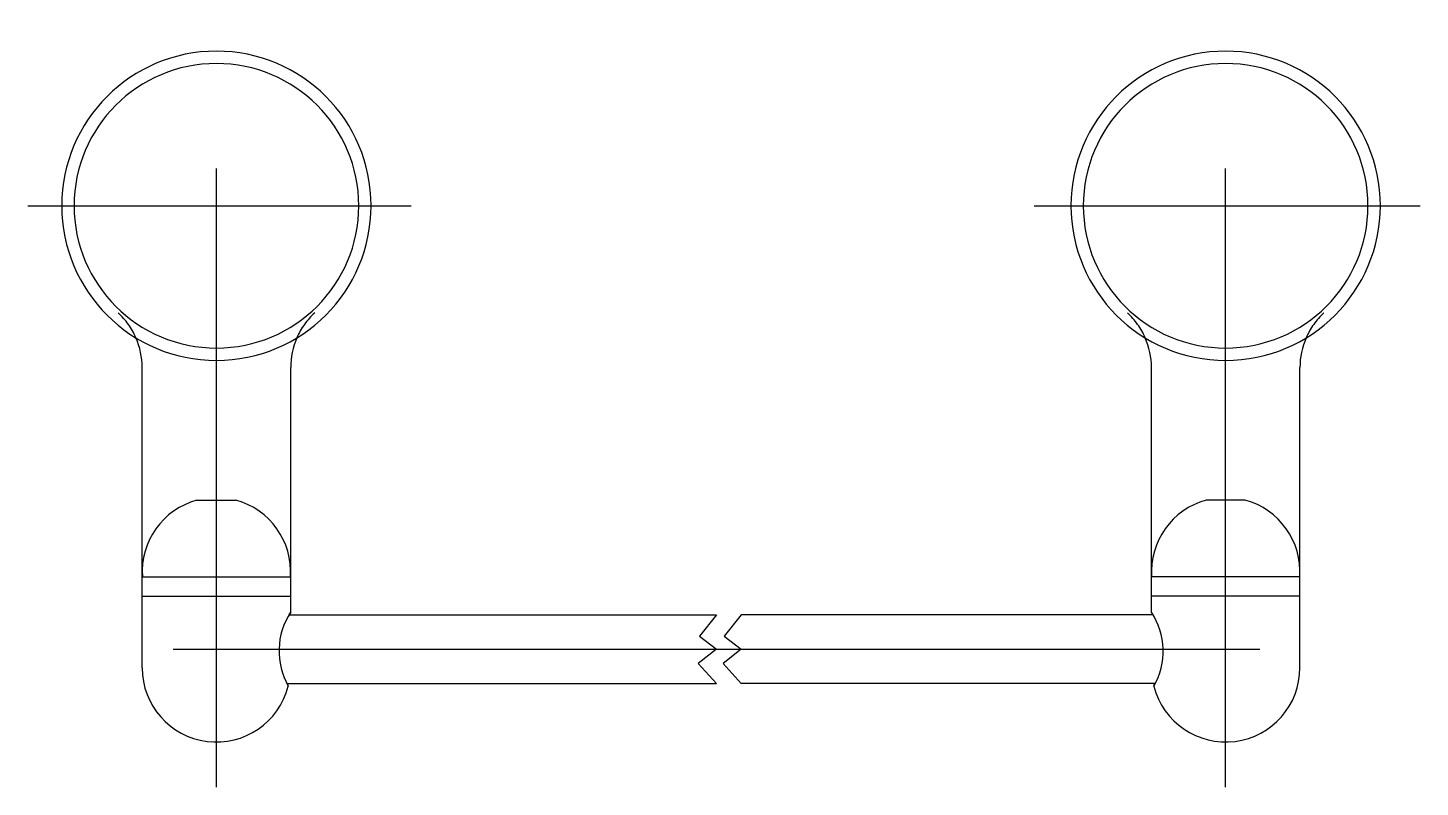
# Model space of a CAD drawing. Extents: x -0.838 to -0.613, y 627.817 to 627.939.
import ezdxf

# ---------------------------------------------------------------- set-up
doc = ezdxf.new("R2010")
doc.units = 0
doc.header["$LTSCALE"] = 0.2
doc.header["$MEASUREMENT"] = 0
for name, pattern in [('AXES', [0.54, 0.3, -0.08, 0.08, -0.08]), ('CACHE', [0.24, 0.12, -0.12]), ('CONTINU', [0])]:
    doc.linetypes.add(name, pattern=pattern)
doc.layers.get('0').update_dxf_attribs({"linetype": 'CONTINUOUS'})
doc.layers.add('DECA_EIXOS', color=5, linetype='AXES')

msp = doc.modelspace()

# ---------------------------------------------------------------- linework, layer by layer
at = {"linetype": 'CONTINU'}
for points in [[(-0.80715, 627.93553, 1), (-0.80715, 627.88553)], [(-0.80715, 627.88553, 1), (-0.80715, 627.93553)], [(-0.64405, 627.93553, 1), (-0.64405, 627.88553)], [(-0.64405, 627.88553, 1), (-0.64405, 627.93553)], [(-0.80715, 627.93353, 1), (-0.80715, 627.88753)], [(-0.80715, 627.88753, 1), (-0.80715, 627.93353)], [(-0.64405, 627.93353, 1), (-0.64405, 627.88753)], [(-0.64405, 627.88753, 1), (-0.64405, 627.93353)], [(-0.81915, 627.88438, 0.1033), (-0.82015, 627.88918)], [(-0.79415, 627.88918, 0.103305), (-0.79515, 627.88438)], [(-0.65604, 627.88438, 0.103299), (-0.65705, 627.88918)], [(-0.63104, 627.88918, 0.103299), (-0.63205, 627.88438)], [(-0.8103, 627.86294, 0.357459), (-0.81911, 627.85054)], [(-0.79519, 627.85054, 0.35746), (-0.804, 627.86294)], [(-0.6472, 627.86294, 0.357459), (-0.65601, 627.85054)], [(-0.63208, 627.85054, 0.357459), (-0.6409, 627.86294)], [(-0.79515, 627.84484, 0.281694), (-0.79553, 627.83284)], [(-0.65566, 627.83284, 0.281694), (-0.65604, 627.84484)], [(-0.81915, 627.83584, 0.88102), (-0.79553, 627.83284)], [(-0.65566, 627.83284, 0.881195), (-0.63205, 627.83585)]]:
    msp.add_lwpolyline(points, format="xyb", dxfattribs=at)
at = {"linetype": 'CACHE'}
for points in [[(-0.82015, 627.88918, 0.104545), (-0.82304, 627.89322)], [(-0.79126, 627.89322, 0.104544), (-0.79415, 627.88918)], [(-0.65705, 627.88918, 0.104544), (-0.65993, 627.89322)], [(-0.62816, 627.89322, 0.104545), (-0.63104, 627.88918)]]:
    msp.add_lwpolyline(points, format="xyb", dxfattribs=at)
at = {"linetype": 'CONTINU'}
for points in [[(-0.81915, 627.84744), (-0.81915, 627.88438)], [(-0.79515, 627.84744), (-0.79515, 627.88438)], [(-0.65604, 627.84744), (-0.65604, 627.88438)], [(-0.63205, 627.84744), (-0.63205, 627.88438)], [(-0.8103, 627.86294), (-0.804, 627.86294)], [(-0.6409, 627.86294), (-0.6472, 627.86294)], [(-0.81911, 627.85054), (-0.79915, 627.85054)], [(-0.80715, 627.85054), (-0.79519, 627.85054)], [(-0.64405, 627.85054), (-0.65601, 627.85054)], [(-0.63208, 627.85054), (-0.65204, 627.85054)], [(-0.81915, 627.83584), (-0.81915, 627.84744)], [(-0.81915, 627.84744), (-0.79515, 627.84744)], [(-0.79515, 627.84484), (-0.79515, 627.84744)], [(-0.65604, 627.84484), (-0.65604, 627.84744)], [(-0.63205, 627.84744), (-0.65604, 627.84744)], [(-0.63205, 627.83585), (-0.63205, 627.84744)], [(-0.79537, 627.84439), (-0.79515, 627.84484)], [(-0.79537, 627.84439), (-0.72633, 627.84439)], [(-0.72633, 627.84439), (-0.7291, 627.84097)], [(-0.72234, 627.84439), (-0.7251, 627.84097)], [(-0.65576, 627.84439), (-0.72234, 627.84439)], [(-0.65576, 627.84439), (-0.65604, 627.84484)], [(-0.7291, 627.84097), (-0.72633, 627.83884)], [(-0.7251, 627.84097), (-0.72234, 627.83884)], [(-0.72633, 627.83884), (-0.72928, 627.83655)], [(-0.72234, 627.83884), (-0.72528, 627.83655)], [(-0.72928, 627.83655), (-0.72633, 627.83329)], [(-0.72528, 627.83655), (-0.72234, 627.83329)], [(-0.79553, 627.83284), (-0.79565, 627.83329)], [(-0.79565, 627.83329), (-0.72633, 627.83329)], [(-0.65555, 627.83329), (-0.72234, 627.83329)], [(-0.65566, 627.83284), (-0.65555, 627.83329)]]:
    msp.add_lwpolyline(points, dxfattribs=at)
at = {"layer": 'DECA_EIXOS'}
for points in [[(-0.80715, 627.81654), (-0.80715, 627.9393)], [(-0.64405, 627.81654), (-0.64405, 627.9393)], [(-0.83762, 627.91053), (-0.77568, 627.91053)], [(-0.67502, 627.91053), (-0.61262, 627.91053)], [(-0.81414, 627.83884), (-0.72234, 627.83884)], [(-0.72234, 627.83884), (-0.63855, 627.83884)]]:
    msp.add_lwpolyline(points, dxfattribs=at)

doc.saveas('drawing.dxf')
